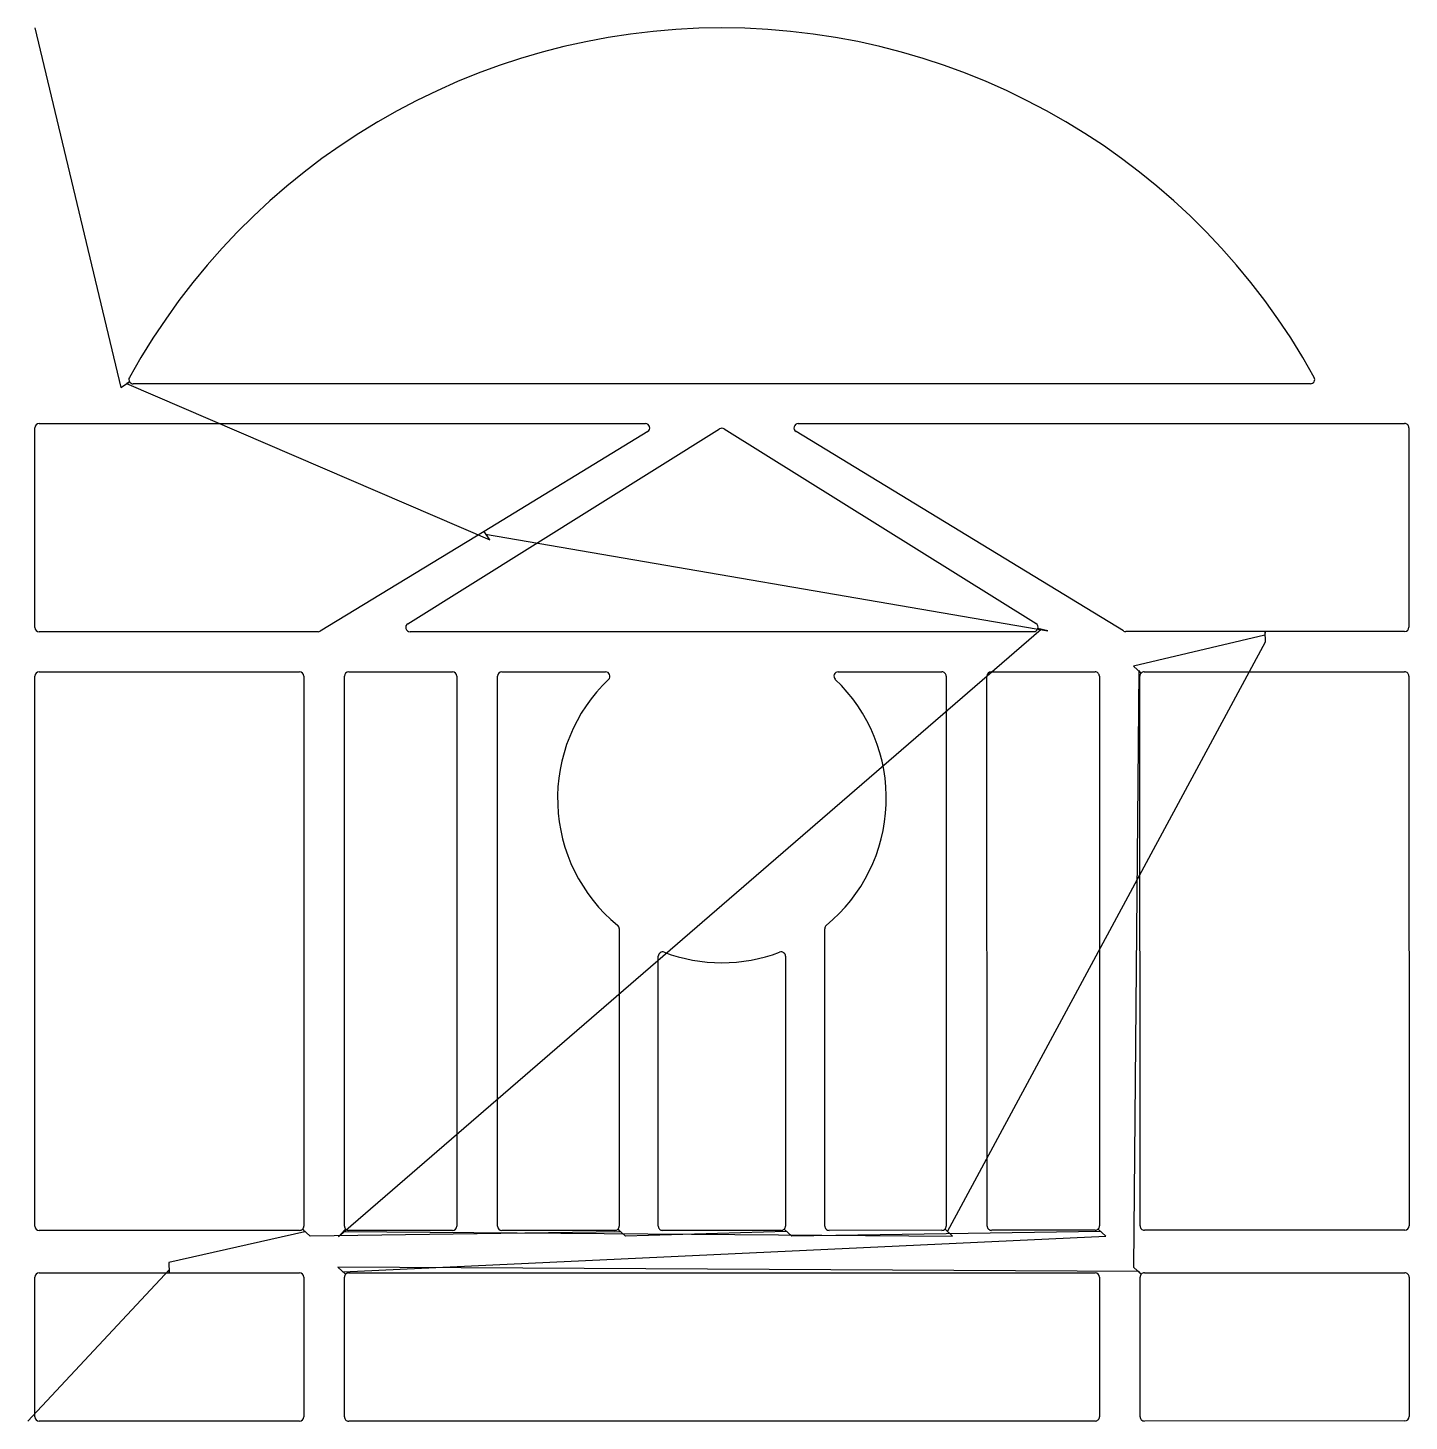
# Model space of a CAD drawing. Header units: inches. Extents: x 0.9 to 20.9, y 1 to 21.1.
import ezdxf

# ---------------------------------------------------------------- set-up
doc = ezdxf.new("R2010")
doc.units = ezdxf.units.IN
for name, color, linetype in [('10', 7, 'CONTINUOUS'), ('3', 7, 'CONTINUOUS'), ('9', 7, 'CONTINUOUS')]:
    doc.layers.add(name, color=color, linetype=linetype)

msp = doc.modelspace()

# ---------------------------------------------------------------- linework, layer by layer
at = {"layer": '10', "color": 10, "linetype": 'CONTINUOUS'}
for p, q in [((1, 21.135), (2.243, 15.939)), ((2.324, 15.997), (7.575, 13.735)), ((7.515, 13.816), (15.64, 12.42)), ((15.542, 12.439), (5.39, 3.665)), ((18.776, 12.36), (16.876, 11.912)), ((14.186, 3.739), (18.785, 12.26)), ((16.953, 11.848), (16.878, 3.226)), ((4.904, 3.738), (2.938, 3.291)), ((9.459, 3.738), (4.98, 3.674)), ((5.455, 3.741), (14.263, 3.675)), ((5.458, 3.16), (16.477, 3.675)), ((11.864, 3.739), (9.536, 3.674)), ((16.4, 3.74), (11.941, 3.674)), ((16.955, 3.161), (5.381, 3.224)), ((2.946, 3.191), (0.9, 1))]:
    msp.add_line(p, q, dxfattribs=at)
at = {"layer": '3', "color": 3, "linetype": 'CONTINUOUS'}
for p, q in [((19.433, 15.992), (2.422, 15.99)), ((1, 12.471), (1, 15.355)), ((1.063, 15.417), (9.823, 15.417)), ((6.389, 12.524), (10.895, 15.34)), ((10.961, 15.34), (15.468, 12.525)), ((12.032, 15.418), (20.793, 15.42)), ((20.856, 15.357), (20.856, 12.473)), ((9.856, 15.301), (7.491, 13.859)), ((16.73, 12.419), (12, 15.302)), ((7.491, 13.859), (5.126, 12.417)), ((5.093, 12.408), (1.063, 12.408)), ((15.434, 12.409), (6.422, 12.408)), ((18.778, 12.41), (16.763, 12.41)), ((20.794, 12.41), (18.778, 12.41)), ((1, 3.819), (1, 11.765)), ((1.063, 11.828), (4.826, 11.828)), ((4.888, 11.765), (4.888, 3.819)), ((5.473, 3.819), (5.473, 11.765)), ((5.536, 11.828), (7.035, 11.828)), ((7.098, 11.765), (7.098, 3.819)), ((7.687, 3.819), (7.687, 11.765)), ((7.75, 11.828), (9.248, 11.828)), ((12.61, 11.828), (14.107, 11.828)), ((14.169, 11.766), (14.171, 3.82)), ((14.761, 3.82), (14.759, 11.766)), ((14.821, 11.829), (16.32, 11.829)), ((16.383, 11.766), (16.385, 3.821)), ((16.97, 3.821), (16.968, 11.766)), ((17.031, 11.829), (20.794, 11.83)), ((20.856, 11.767), (20.858, 3.822)), ((9.443, 8.118), (9.443, 3.819)), ((12.415, 3.82), (12.414, 8.116)), ((10.01, 3.819), (10.01, 7.718)), ((11.848, 7.718), (11.849, 3.82)), ((4.826, 3.757), (1.063, 3.757)), ((7.035, 3.757), (5.536, 3.757)), ((9.381, 3.757), (7.75, 3.757)), ((11.786, 3.757), (10.072, 3.757)), ((14.108, 3.758), (12.478, 3.757)), ((16.322, 3.758), (14.823, 3.758)), ((20.796, 3.759), (17.033, 3.758)), ((1, 1.063), (1, 3.079)), ((1.063, 3.141), (2.944, 3.141)), ((2.944, 3.141), (4.826, 3.141)), ((4.888, 3.079), (4.888, 1.063)), ((5.473, 1.063), (5.473, 3.079)), ((5.536, 3.141), (16.322, 3.143)), ((16.385, 3.08), (16.385, 1.064)), ((16.971, 1.064), (16.97, 3.08)), ((17.033, 3.143), (20.796, 3.144)), ((20.858, 3.081), (20.859, 1.065)), ((4.826, 1), (1.063, 1)), ((16.323, 1.001), (5.536, 1)), ((20.796, 1.002), (17.033, 1.001))]:
    msp.add_line(p, q, dxfattribs=at)
for centre, radius, start, end in [((10.927, 11.358), 9.777, 90, 151.1039), ((10.929, 11.358), 9.777, 28.9087, 90.0126), ((2.422, 16.053), 0.0626, 151.1039, 210.5551), ((2.422, 16.053), 0.0626, 210.5583, 270.0031), ((19.433, 16.054), 0.0626, 270.0063, 28.9087), ((1.063, 15.355), 0.0626, 90, 180), ((9.823, 15.355), 0.0626, 301.3716, 90), ((10.928, 15.287), 0.0626, 58.0111, 122.0015), ((12.032, 15.355), 0.0626, 90.0126, 238.641), ((20.793, 15.357), 0.0626, 0.0126, 90.0126), ((6.422, 12.471), 0.0626, 122.0015, 270.0063), ((15.434, 12.472), 0.0626, 344.0087, 58.0111), ((1.063, 12.471), 0.0626, 180, 270), ((5.093, 12.471), 0.0626, 270, 301.3716), ((15.434, 12.472), 0.0626, 270.0031, 344.0118), ((16.763, 12.472), 0.0626, 238.641, 270.0126), ((20.794, 12.473), 0.0626, 270.0126, 0.0126), ((1.063, 11.765), 0.0626, 90, 180), ((4.826, 11.765), 0.0626, 360, 90), ((5.536, 11.765), 0.0626, 90, 180), ((7.035, 11.765), 0.0626, 360, 90), ((7.75, 11.765), 0.0626, 90, 180), ((10.929, 10), 2.375, 133.6037, 230.5547), ((9.248, 11.765), 0.0626, 313.6037, 90), ((10.929, 10), 2.375, 309.3977, 46.4089), ((12.61, 11.766), 0.0626, 90.0126, 226.4089), ((14.107, 11.766), 0.0626, 0.0126, 90.0126), ((14.821, 11.766), 0.0626, 90.0126, 180.0126), ((16.32, 11.766), 0.0626, 0.0126, 90.0126), ((17.031, 11.766), 0.0626, 135.0126, 180.0126), ((17.031, 11.766), 0.0626, 90.0126, 135.0126), ((20.794, 11.767), 0.0626, 0.0126, 90.0126), ((9.381, 8.118), 0.0626, 360, 50.5547), ((12.477, 8.116), 0.0626, 129.3977, 180.0126), ((10.072, 7.718), 0.0626, 69.412, 180), ((10.929, 10), 2.375, 249.412, 290.5509), ((11.785, 7.718), 0.0626, 0.0126, 110.5509), ((1.063, 3.819), 0.0626, 180, 270), ((4.826, 3.819), 0.0626, 270, 315), ((4.826, 3.819), 0.0626, 315, 360), ((5.536, 3.819), 0.0626, 180, 225), ((5.536, 3.819), 0.0626, 225, 270), ((7.035, 3.819), 0.0626, 270, 0), ((7.75, 3.819), 0.0626, 180, 270), ((9.381, 3.819), 0.0626, 270, 315), ((9.381, 3.819), 0.0626, 315, 360), ((10.072, 3.819), 0.0626, 180, 270.0063), ((11.786, 3.82), 0.0626, 270.0031, 315.0126), ((11.786, 3.82), 0.0626, 315.0094, 0.0126), ((12.477, 3.82), 0.0626, 180.0126, 270.0126), ((14.108, 3.82), 0.0626, 270.0126, 315.0126), ((14.108, 3.82), 0.0626, 315.0126, 0.0126), ((14.823, 3.82), 0.0626, 180.0126, 270.0126), ((16.322, 3.821), 0.0626, 270.0126, 315.0126), ((16.322, 3.821), 0.0626, 315.0126, 0.0126), ((17.033, 3.821), 0.0626, 180.0126, 270.0126), ((20.796, 3.822), 0.0626, 270.0126, 0.0126), ((1.063, 3.079), 0.0626, 90, 180), ((4.826, 3.079), 0.0626, 360, 90), ((5.536, 3.079), 0.0626, 135.0031, 180), ((5.536, 3.079), 0.0626, 90.0031, 135.0063), ((16.322, 3.08), 0.0626, 0.0126, 90.0063), ((17.033, 3.08), 0.0626, 135.0126, 180.0126), ((17.033, 3.08), 0.0626, 90.0126, 135.0126), ((20.796, 3.081), 0.0626, 0.0126, 90.0126), ((1.063, 1.063), 0.0626, 180, 270), ((4.826, 1.063), 0.0626, 270, 0), ((5.536, 1.063), 0.0626, 180, 270.0063), ((16.323, 1.064), 0.0626, 270.0063, 0.0126), ((17.033, 1.064), 0.0626, 180.0126, 270.0126), ((20.796, 1.065), 0.0626, 270.0126, 0.0126)]:
    msp.add_arc(centre, radius, start, end, dxfattribs=at)
at = {"layer": '9', "color": 9, "linetype": 'CONTINUOUS'}
for p, q in [((2.243, 15.939), (2.368, 16.021)), ((2.368, 16.021), (2.324, 15.997)), ((7.575, 13.735), (7.491, 13.859)), ((7.491, 13.859), (7.515, 13.816)), ((15.64, 12.42), (15.495, 12.455)), ((15.495, 12.455), (15.542, 12.439)), ((18.778, 12.41), (18.776, 12.36)), ((18.785, 12.26), (18.778, 12.41)), ((16.876, 11.912), (16.987, 11.811)), ((16.987, 11.811), (16.953, 11.848)), ((4.98, 3.674), (4.87, 3.775)), ((4.87, 3.775), (4.904, 3.738)), ((5.39, 3.665), (5.492, 3.775)), ((5.492, 3.775), (5.455, 3.741)), ((9.536, 3.674), (9.425, 3.775)), ((9.425, 3.775), (9.459, 3.738)), ((11.941, 3.674), (11.83, 3.775)), ((11.83, 3.775), (11.864, 3.739)), ((14.263, 3.675), (14.153, 3.776)), ((14.153, 3.776), (14.186, 3.739)), ((16.477, 3.675), (16.366, 3.776)), ((16.366, 3.776), (16.4, 3.74)), ((2.938, 3.291), (2.944, 3.141)), ((5.381, 3.224), (5.492, 3.123)), ((16.878, 3.226), (16.989, 3.124)), ((2.944, 3.141), (2.946, 3.191)), ((5.492, 3.123), (5.458, 3.16)), ((16.989, 3.124), (16.955, 3.161))]:
    msp.add_line(p, q, dxfattribs=at)

doc.saveas('drawing.dxf')
